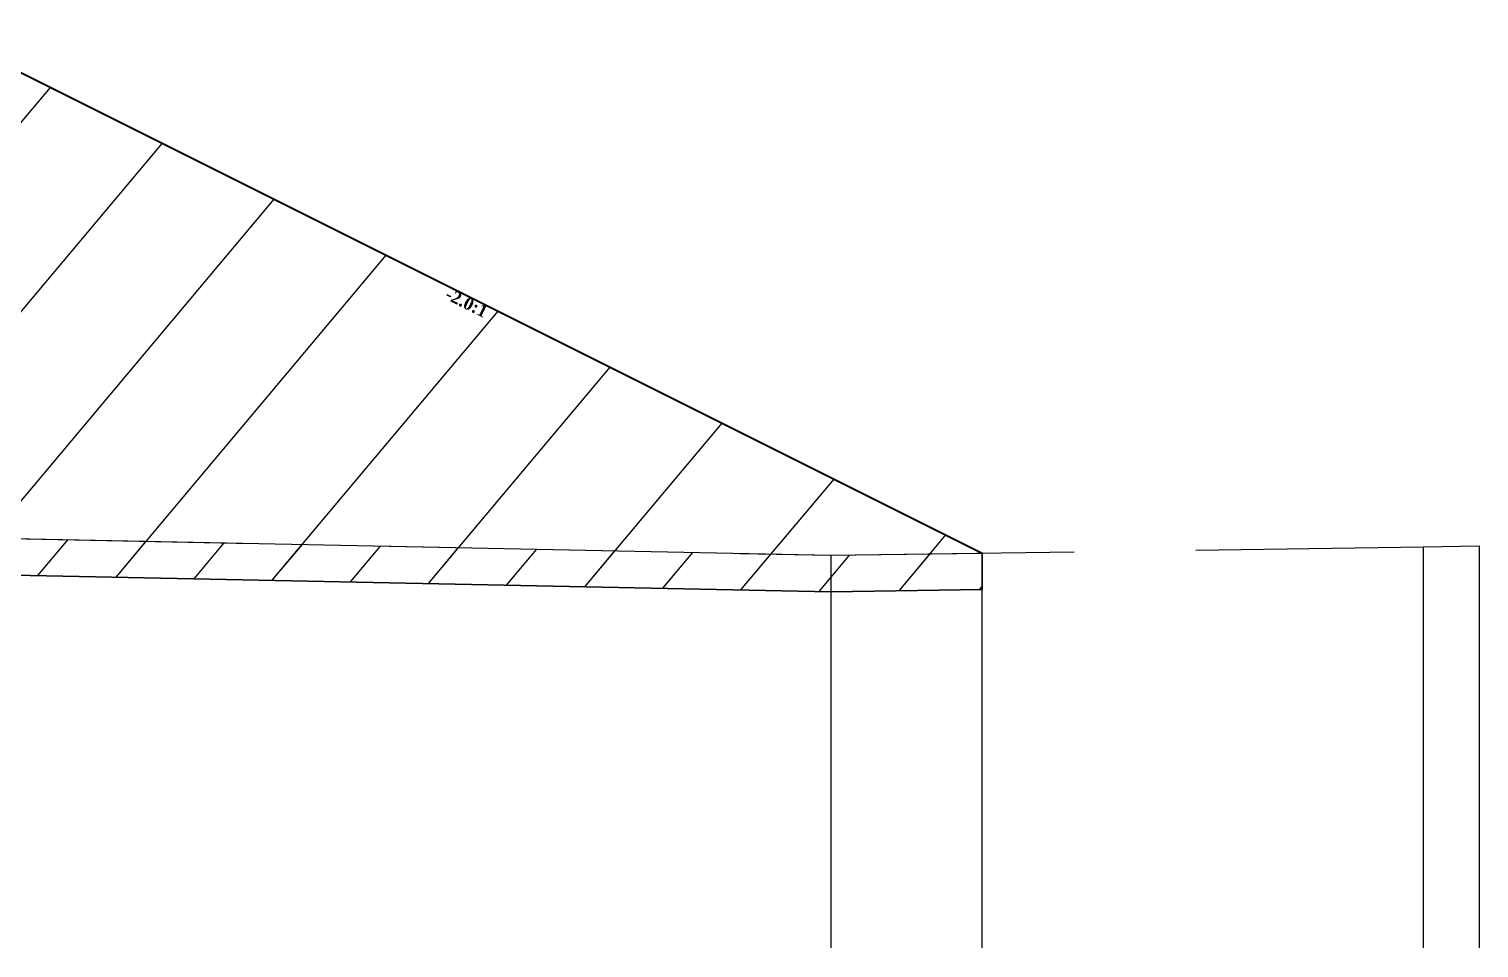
# Model space of a CAD drawing. Header units: millimetres. Extents: x 2762 to 3076, y 916 to 3305.
# Drawn here: x 2827.14 to 2839.05, y 1884.78 to 1892.34 of the extents above; entities that cross this region are included whole.
import ezdxf

# ---------------------------------------------------------------- set-up
doc = ezdxf.new("R2010")
doc.units = ezdxf.units.MM
doc.header["$LTSCALE"] = 2
doc.linetypes.add('CACHE', pattern=[9.525, 6.35, -3.175])
doc.linetypes.add('DASHED', pattern=[0.75, 0.5, -0.25])
doc.layers.add('C-ROAD-CORR', color=5, linetype='Continuous')
doc.layers.add('C-ROAD-SCTN', color=7, linetype='Continuous')
doc.styles.add('C3D_Etiquette', font='romans.shx')

msp = doc.modelspace()

# ---------------------------------------------------------------- hatches: boundary and pattern name
at = {"linetype": 'Continuous', "lineweight": -3}
h = msp.add_hatch(dxfattribs=at)
h.set_pattern_fill('_U', color=3, angle=50, style=0, pattern_type=0)
h.set_pattern_definition([(50, (2807.2195, 1888.1276), (-0.766044, 0.642788), [])])
h.paths.add_polyline_path([(2807.22, 1888.128), (2807.439, 1888.347), (2808.939, 1888.407), (2816.158, 1892.017), (2824.155, 1892.336), (2826.551, 1892.241), (2834.974, 1888.029), (2834.974, 1887.729), (2833.73, 1887.712), (2823.983, 1887.911), (2822.164, 1887.951), (2820.996, 1887.964)])
h.paths.add_polyline_path([(2805.617, 1888.147), (2805.617, 1888.447), (2805.639, 1888.359), (2805.939, 1888.347), (2806.146, 1888.14)])
h = msp.add_hatch(dxfattribs=at)
h.set_pattern_fill('_U', color=150, scale=0.5, angle=50, style=0, pattern_type=0)
h.set_pattern_definition([(50, (2807.21953, 1888.12763), (-0.383022, 0.321394), [])])
h.paths.add_polyline_path([(2807.22, 1888.128), (2807.439, 1888.347), (2808.939, 1888.407), (2820.996, 1888.264), (2822.164, 1888.251), (2823.983, 1888.211), (2833.73, 1888.012), (2834.974, 1888.029), (2834.974, 1887.729), (2833.73, 1887.712), (2823.983, 1887.911), (2822.164, 1887.951), (2820.996, 1887.964)])
h.paths.add_polyline_path([(2805.617, 1888.447), (2808.939, 1888.407), (2807.439, 1888.347), (2807.22, 1888.128), (2806.146, 1888.14), (2805.939, 1888.347), (2805.639, 1888.359)])
h.paths.add_polyline_path([(2805.617, 1888.147), (2805.617, 1888.447), (2805.639, 1888.359), (2805.939, 1888.347), (2806.146, 1888.14)])

# ---------------------------------------------------------------- linework, layer by layer
at = {"color": 253, "linetype": 'Continuous', "lineweight": -3}
for p, q in [((2826.551, 1892.241), (2834.974, 1888.029)), ((2823.983, 1888.211), (2833.73, 1888.012)), ((2833.73, 1888.012), (2834.974, 1888.029)), ((2834.974, 1888.029), (2834.974, 1887.729)), ((2834.974, 1888.029), (2834.974, 1887.729)), ((2833.73, 1887.712), (2823.983, 1887.911)), ((2833.73, 1887.712), (2823.983, 1887.911)), ((2834.974, 1887.729), (2833.73, 1887.712)), ((2834.974, 1887.729), (2833.73, 1887.712))]:
    msp.add_line(p, q, dxfattribs=at)
at = {"color": 105, "linetype": 'DASHED', "lineweight": -3, "ltscale": 2}
for p, q in [((2823.983, 1888.211), (2833.73, 1888.012)), ((2833.73, 1888.012), (2838.595, 1888.08)), ((2838.595, 1888.08), (2839.055, 1888.088))]:
    msp.add_line(p, q, dxfattribs=at)
at = {"color": 8, "linetype": 'CACHE', "lineweight": -3}
msp.add_line((2834.974, 1884.784), (2834.974, 1888.029), dxfattribs=at)
at = {"color": 98, "linetype": 'CACHE', "lineweight": -3}
for p, q in [((2838.595, 1888.08), (2838.595, 1884.784)), ((2839.055, 1888.088), (2839.055, 1884.784)), ((2833.73, 1888.012), (2833.73, 1884.784))]:
    msp.add_line(p, q, dxfattribs=at)
at = {"color": 6, "linetype": 'Continuous', "lineweight": -3}
for p, q in [((2826.547, 1887.858), (2833.73, 1887.712)), ((2833.73, 1887.712), (2834.974, 1887.729))]:
    msp.add_line(p, q, dxfattribs=at)
at = {"layer": 'C-ROAD-CORR', "color": 1, "linetype": 'Continuous', "lineweight": 40}
msp.add_line((2826.551, 1892.241), (2834.974, 1888.029), dxfattribs=at)
at = {"layer": 'C-ROAD-SCTN', "color": 154, "linetype": 'Continuous', "lineweight": -3}
msp.add_line((2826.551, 1892.241), (2834.974, 1888.029), dxfattribs=at)
at = {"layer": 'C-ROAD-SCTN', "color": 1, "linetype": 'Continuous', "lineweight": -3}
msp.add_line((2826.551, 1892.241), (2834.974, 1888.029), dxfattribs=at)

# ---------------------------------------------------------------- texts
at = {"color": 7, "linetype": 'Continuous', "lineweight": -3, "insert": (2830.761, 1890.131), "char_height": 0.1, "width": 0.34598, "attachment_point": 2, "rotation": 333.4349, "style": 'C3D_Etiquette'}
msp.add_mtext('{\\fTimes New Roman|b1|i0|c0|p18;-2.0:1}', dxfattribs=at)

doc.saveas('drawing.dxf')
